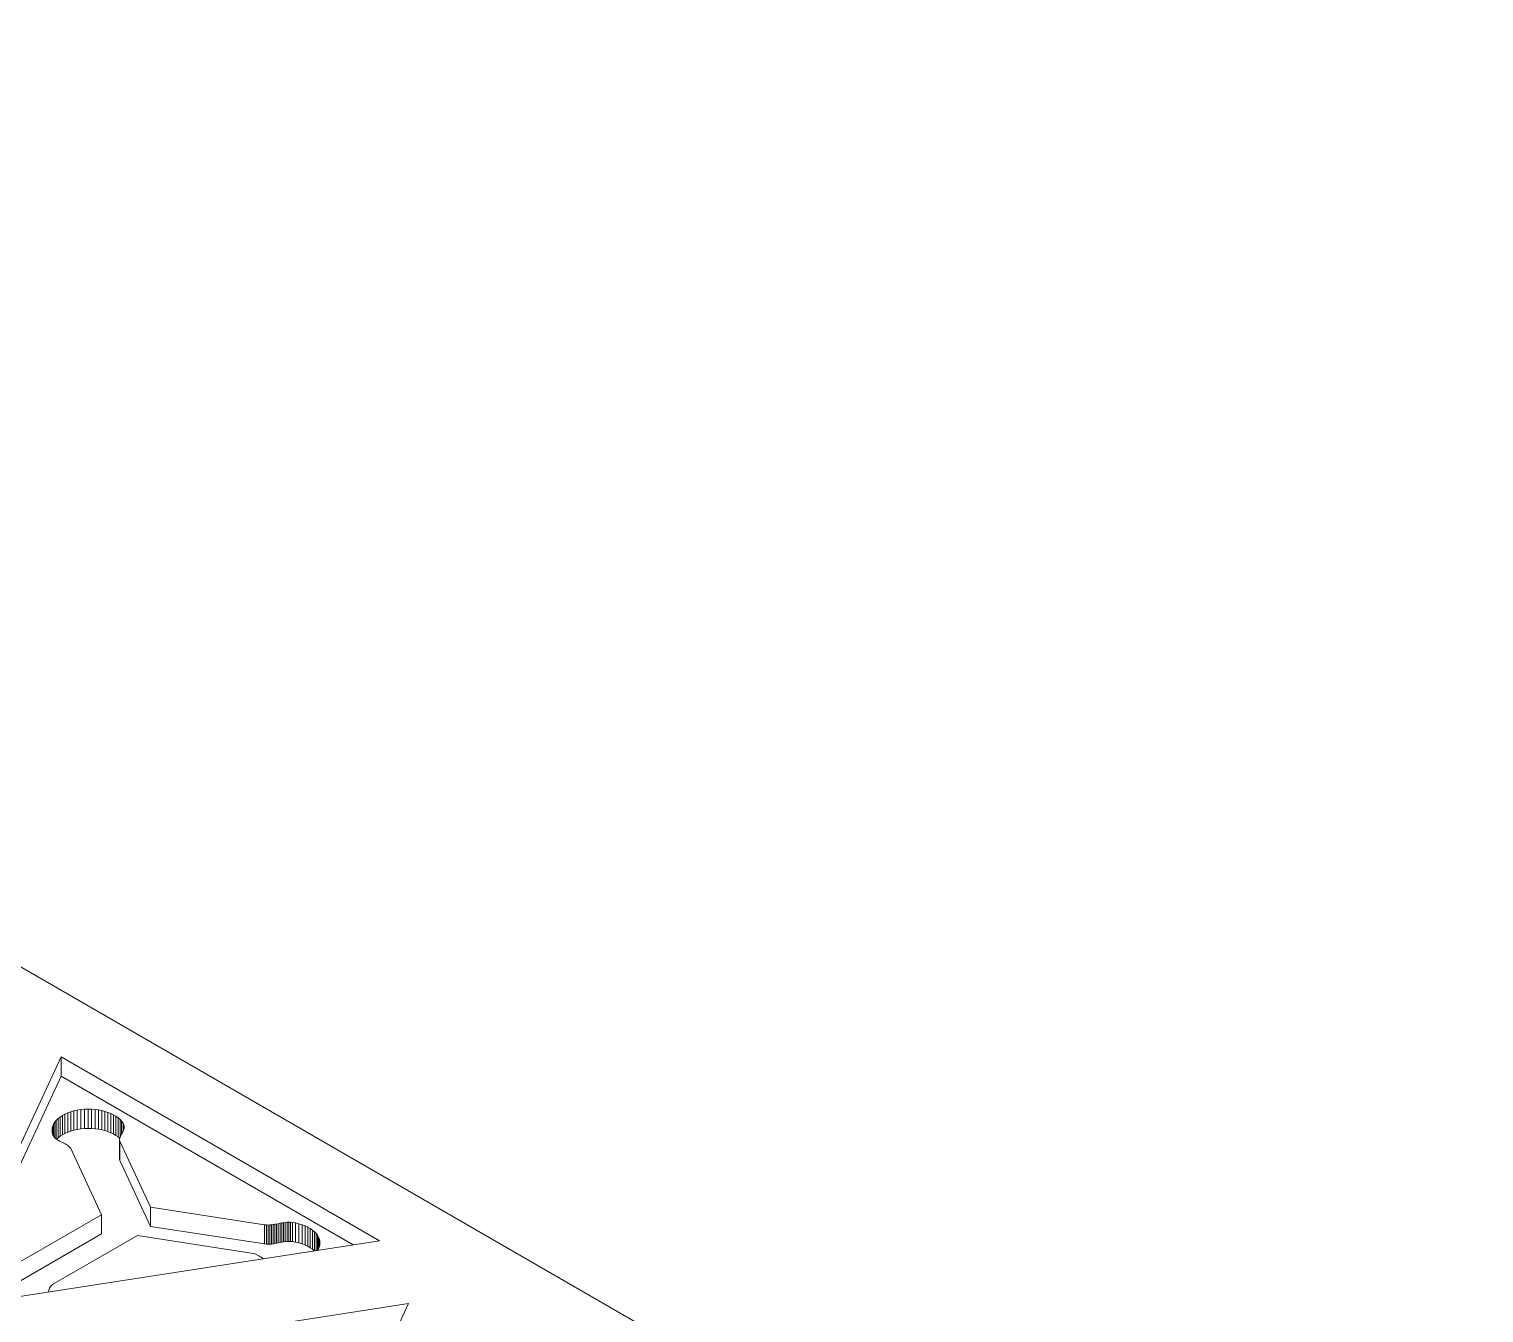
# Model space of a CAD drawing. Header units: inches. Extents: x 2.5 to 18.9, y 2.6 to 12.3.
# Drawn here: x 15.061 to 18.926, y 8.864 to 12.275 of the extents above; entities that cross this region are included whole.
import ezdxf

# ---------------------------------------------------------------- set-up
doc = ezdxf.new("R2010")
doc.units = ezdxf.units.IN
doc.header["$MEASUREMENT"] = 0

# ---------------------------------------------------------------- blocks, each defined once
blk = doc.blocks.new('A$C39963D99')
at = {"color": 0, "linetype": 'Continuous', "lineweight": 0, "extrusion": (3.33067e-16, 0.816497, 0.57735)}
for p, q in [((22.0617, -3.0619), (13.8593, 1.6738)), ((17.9721, -1.7237), (18.2816, -1.0568)), ((18.2816, -1.1078), (18.2816, -1.0568)), ((18.2816, -1.0568), (19.1272, -1.545)), ((18.2816, -1.1078), (17.9976, -1.7197)), ((19.0575, -1.5558), (18.2816, -1.1078)), ((18.3247, -1.1983), (18.3342, -1.1968)), ((18.3342, -1.1968), (18.3438, -1.1959)), ((18.3342, -1.2478), (18.3342, -1.1968)), ((18.3438, -1.1959), (18.3533, -1.1955)), ((18.3438, -1.2469), (18.3438, -1.1959)), ((18.3533, -1.2466), (18.3533, -1.1955)), ((18.3533, -1.1955), (18.3627, -1.1957)), ((18.3627, -1.2468), (18.3627, -1.1957)), ((18.3627, -1.1957), (18.3719, -1.1964)), ((18.3719, -1.2475), (18.3719, -1.1964)), ((18.3719, -1.1964), (18.3809, -1.1976)), ((18.3809, -1.2487), (18.3809, -1.1976)), ((18.3809, -1.1976), (18.3897, -1.1993)), ((18.2595, -1.2402), (18.2618, -1.2351)), ((18.2618, -1.2351), (18.265, -1.2301)), ((18.2618, -1.2677), (18.2618, -1.2351)), ((18.265, -1.2301), (18.2689, -1.2253)), ((18.265, -1.2717), (18.265, -1.2301)), ((18.2689, -1.2253), (18.2736, -1.2207)), ((18.2689, -1.2749), (18.2689, -1.2253)), ((18.2736, -1.2207), (18.279, -1.2165)), ((18.2736, -1.2718), (18.2736, -1.2207)), ((18.279, -1.2165), (18.2851, -1.2125)), ((18.279, -1.2675), (18.279, -1.2165)), ((18.2851, -1.2125), (18.2918, -1.2088)), ((18.2851, -1.2635), (18.2851, -1.2125)), ((18.2918, -1.2088), (18.2992, -1.2056)), ((18.2918, -1.2599), (18.2918, -1.2088)), ((18.2992, -1.2056), (18.3072, -1.2027)), ((18.2992, -1.2566), (18.2992, -1.2056)), ((18.3072, -1.2027), (18.3157, -1.2002)), ((18.3072, -1.2537), (18.3072, -1.2027)), ((18.3157, -1.2002), (18.3247, -1.1983)), ((18.3157, -1.2513), (18.3157, -1.2002)), ((18.3247, -1.2493), (18.3247, -1.1983)), ((18.3897, -1.2504), (18.3897, -1.1993)), ((18.3897, -1.1993), (18.398, -1.2015)), ((18.398, -1.2525), (18.398, -1.2015)), ((18.398, -1.2015), (18.406, -1.2041)), ((18.406, -1.2551), (18.406, -1.2041)), ((18.406, -1.2041), (18.4136, -1.2071)), ((18.4136, -1.2581), (18.4136, -1.2071)), ((18.4136, -1.2071), (18.4206, -1.2105)), ((18.4206, -1.2615), (18.4206, -1.2105)), ((18.4206, -1.2105), (18.4271, -1.2143)), ((18.4271, -1.2654), (18.4271, -1.2143)), ((18.4271, -1.2143), (18.4329, -1.2185)), ((18.4329, -1.2695), (18.4329, -1.2185)), ((18.4329, -1.2185), (18.4381, -1.223)), ((18.4381, -1.2704), (18.4381, -1.223)), ((18.4381, -1.223), (18.4425, -1.2279)), ((18.4425, -1.2612), (18.4425, -1.2279)), ((18.4425, -1.2279), (18.4461, -1.233)), ((18.4461, -1.2548), (18.4461, -1.233)), ((18.4461, -1.233), (18.4486, -1.2378)), ((18.2575, -1.2509), (18.2581, -1.2455)), ((18.2579, -1.2564), (18.2575, -1.2509)), ((18.2592, -1.2619), (18.2579, -1.2564)), ((18.2581, -1.2455), (18.2595, -1.2402)), ((18.2581, -1.2572), (18.2581, -1.2455)), ((18.2612, -1.2668), (18.2592, -1.2619)), ((18.2595, -1.2627), (18.2595, -1.2402)), ((18.2629, -1.2694), (18.2612, -1.2668)), ((18.2652, -1.2719), (18.2629, -1.2694)), ((18.2678, -1.2742), (18.2652, -1.2719)), ((18.2708, -1.2763), (18.2678, -1.2742)), ((18.2736, -1.2718), (18.2697, -1.2755)), ((18.279, -1.2675), (18.2736, -1.2718)), ((18.2851, -1.2635), (18.279, -1.2675)), ((18.2918, -1.2599), (18.2851, -1.2635)), ((18.2992, -1.2566), (18.2918, -1.2599)), ((18.3072, -1.2537), (18.2992, -1.2566)), ((18.3157, -1.2513), (18.3072, -1.2537)), ((18.3247, -1.2493), (18.3157, -1.2513)), ((18.3342, -1.2478), (18.3247, -1.2493)), ((18.3438, -1.2469), (18.3342, -1.2478)), ((18.3533, -1.2466), (18.3438, -1.2469)), ((18.3627, -1.2468), (18.3533, -1.2466)), ((18.3719, -1.2475), (18.3627, -1.2468)), ((18.3809, -1.2487), (18.3719, -1.2475)), ((18.3897, -1.2504), (18.3809, -1.2487)), ((18.398, -1.2525), (18.3897, -1.2504)), ((18.406, -1.2551), (18.398, -1.2525)), ((18.4136, -1.2581), (18.406, -1.2551)), ((18.4206, -1.2615), (18.4136, -1.2581)), ((18.4271, -1.2654), (18.4206, -1.2615)), ((18.4329, -1.2695), (18.4271, -1.2654)), ((18.4373, -1.2734), (18.4329, -1.2695)), ((18.4375, -1.2724), (18.4371, -1.275)), ((18.4371, -1.3261), (18.4371, -1.275)), ((18.4371, -1.275), (18.4372, -1.2777)), ((18.4382, -1.2698), (18.4375, -1.2724)), ((18.4393, -1.2672), (18.4382, -1.2698)), ((18.4406, -1.2646), (18.4393, -1.2672)), ((18.442, -1.262), (18.4406, -1.2646)), ((18.4436, -1.2594), (18.442, -1.262)), ((18.4451, -1.2567), (18.4436, -1.2594)), ((18.4465, -1.2541), (18.4451, -1.2567)), ((18.4477, -1.2514), (18.4465, -1.2541)), ((18.4487, -1.2487), (18.4477, -1.2514)), ((18.4486, -1.2492), (18.4486, -1.2378)), ((18.4486, -1.2378), (18.4494, -1.2406)), ((18.4494, -1.246), (18.4487, -1.2487)), ((18.4494, -1.2461), (18.4494, -1.2406)), ((18.4494, -1.2406), (18.4496, -1.2433)), ((18.4496, -1.2433), (18.4494, -1.246)), ((18.2741, -1.2783), (18.2708, -1.2763)), ((18.2776, -1.2803), (18.2741, -1.2783)), ((18.2812, -1.2821), (18.2776, -1.2803)), ((18.2849, -1.284), (18.2812, -1.2821)), ((18.2885, -1.2858), (18.2849, -1.284)), ((18.2921, -1.2876), (18.2885, -1.2858)), ((18.2955, -1.2895), (18.2921, -1.2876)), ((18.2987, -1.2915), (18.2955, -1.2895)), ((18.3016, -1.2935), (18.2987, -1.2915)), ((18.3041, -1.2957), (18.3016, -1.2935)), ((18.3061, -1.2981), (18.3041, -1.2957)), ((18.3071, -1.2998), (18.3061, -1.2981)), ((18.3889, -1.4759), (18.3071, -1.2998)), ((18.4372, -1.3287), (18.4372, -1.2777)), ((18.4372, -1.2777), (18.4379, -1.2806)), ((18.4379, -1.3316), (18.4379, -1.2806)), ((18.4379, -1.2806), (18.5193, -1.4559)), ((18.4372, -1.3287), (18.4371, -1.3261)), ((18.4379, -1.3316), (18.4372, -1.3287)), ((18.5193, -1.5069), (18.4379, -1.3316)), ((18.5193, -1.5069), (18.5193, -1.4559)), ((18.5193, -1.4559), (18.822, -1.5027)), ((18.1675, -1.6037), (18.3889, -1.4759)), ((18.3889, -1.527), (18.3889, -1.4759)), ((18.822, -1.5537), (18.5193, -1.5069)), ((18.822, -1.5537), (18.822, -1.5027)), ((18.822, -1.5027), (18.827, -1.5033)), ((18.827, -1.5543), (18.827, -1.5033)), ((18.827, -1.5033), (18.8316, -1.5034)), ((18.8316, -1.5034), (18.8361, -1.5033)), ((18.8316, -1.5545), (18.8316, -1.5034)), ((18.8361, -1.5033), (18.8406, -1.5029)), ((18.8361, -1.5543), (18.8361, -1.5033)), ((18.8406, -1.5029), (18.8451, -1.5023)), ((18.8406, -1.5539), (18.8406, -1.5029)), ((18.8451, -1.5023), (18.8496, -1.5015)), ((18.8451, -1.5533), (18.8451, -1.5023)), ((18.8496, -1.5015), (18.8542, -1.5007)), ((18.8496, -1.5526), (18.8496, -1.5015)), ((18.8542, -1.5007), (18.8587, -1.4998)), ((18.8542, -1.5517), (18.8542, -1.5007)), ((18.8587, -1.4998), (18.8633, -1.4988)), ((18.8587, -1.5508), (18.8587, -1.4998)), ((18.8633, -1.4988), (18.8679, -1.498)), ((18.8633, -1.5499), (18.8633, -1.4988)), ((18.8679, -1.498), (18.8726, -1.4972)), ((18.8679, -1.549), (18.8679, -1.498)), ((18.8726, -1.4972), (18.8772, -1.4966)), ((18.8726, -1.5482), (18.8726, -1.4972)), ((18.8772, -1.4966), (18.8819, -1.4961)), ((18.8772, -1.5476), (18.8772, -1.4966)), ((18.8819, -1.4961), (18.8867, -1.496)), ((18.8819, -1.5472), (18.8819, -1.4961)), ((18.8867, -1.547), (18.8867, -1.496)), ((18.8867, -1.496), (18.8915, -1.4961)), ((18.8915, -1.5471), (18.8915, -1.4961)), ((18.8915, -1.4961), (18.8963, -1.4965)), ((18.8963, -1.5476), (18.8963, -1.4965)), ((18.8963, -1.4965), (18.9045, -1.498)), ((18.9045, -1.549), (18.9045, -1.498)), ((18.9045, -1.498), (18.9135, -1.5001)), ((18.9135, -1.5511), (18.9135, -1.5001)), ((18.9135, -1.5001), (18.9219, -1.5026)), ((18.9219, -1.5537), (18.9219, -1.5026)), ((18.9219, -1.5026), (18.9297, -1.5056)), ((18.9297, -1.5566), (18.9297, -1.5056)), ((18.9297, -1.5056), (18.9369, -1.509)), ((19.1272, -1.545), (17.9721, -1.7237)), ((18.3889, -1.527), (18.1675, -1.6548)), ((18.4842, -1.5311), (18.2618, -1.6595)), ((18.7866, -1.5779), (18.4842, -1.5311)), ((18.9369, -1.56), (18.9369, -1.509)), ((18.9369, -1.509), (18.9435, -1.5127)), ((18.9435, -1.5637), (18.9435, -1.5127)), ((18.9435, -1.5127), (18.9494, -1.5168)), ((18.9494, -1.5678), (18.9494, -1.5168)), ((18.9494, -1.5168), (18.9546, -1.5211)), ((18.9546, -1.5717), (18.9546, -1.5211)), ((18.9546, -1.5211), (18.9591, -1.5257)), ((18.9591, -1.571), (18.9591, -1.5257)), ((18.9591, -1.5257), (18.9629, -1.5306)), ((18.9629, -1.5704), (18.9629, -1.5306)), ((18.9629, -1.5306), (18.9658, -1.5356)), ((18.9658, -1.5657), (18.9658, -1.5356)), ((18.9658, -1.5356), (18.9679, -1.5408)), ((18.9679, -1.5604), (18.9679, -1.5408)), ((18.9679, -1.5408), (18.9691, -1.5461)), ((18.792, -1.579), (18.7866, -1.5779)), ((18.7961, -1.5801), (18.792, -1.579)), ((18.7998, -1.5815), (18.7961, -1.5801)), ((18.8034, -1.5832), (18.7998, -1.5815)), ((18.8068, -1.585), (18.8034, -1.5832)), ((18.827, -1.5543), (18.822, -1.5537)), ((18.8316, -1.5545), (18.827, -1.5543)), ((18.8361, -1.5543), (18.8316, -1.5545)), ((18.8406, -1.5539), (18.8361, -1.5543)), ((18.8451, -1.5533), (18.8406, -1.5539)), ((18.8496, -1.5526), (18.8451, -1.5533)), ((18.8542, -1.5517), (18.8496, -1.5526)), ((18.8587, -1.5508), (18.8542, -1.5517)), ((18.8633, -1.5499), (18.8587, -1.5508)), ((18.8679, -1.549), (18.8633, -1.5499)), ((18.8726, -1.5482), (18.8679, -1.549)), ((18.8772, -1.5476), (18.8726, -1.5482)), ((18.8819, -1.5472), (18.8772, -1.5476)), ((18.8867, -1.547), (18.8819, -1.5472)), ((18.8915, -1.5471), (18.8867, -1.547)), ((18.8963, -1.5476), (18.8915, -1.5471)), ((18.9045, -1.549), (18.8963, -1.5476)), ((18.9135, -1.5511), (18.9045, -1.549)), ((18.9219, -1.5537), (18.9135, -1.5511)), ((18.9297, -1.5566), (18.9219, -1.5537)), ((18.9369, -1.56), (18.9297, -1.5566)), ((18.9435, -1.5637), (18.9369, -1.56)), ((18.9494, -1.5678), (18.9435, -1.5637)), ((18.9542, -1.5718), (18.9494, -1.5678)), ((18.9647, -1.568), (18.9632, -1.5704)), ((18.9673, -1.5625), (18.9647, -1.568)), ((18.9688, -1.557), (18.9673, -1.5625)), ((18.9694, -1.5515), (18.9688, -1.557)), ((18.9691, -1.5545), (18.9691, -1.5461)), ((18.9691, -1.5461), (18.9694, -1.5515)), ((18.81, -1.5869), (18.8068, -1.585)), ((18.8132, -1.589), (18.81, -1.5869)), ((18.8164, -1.5911), (18.8132, -1.589)), ((18.8188, -1.5927), (18.8164, -1.5911)), ((18.2586, -1.6617), (18.2562, -1.6639)), ((18.2618, -1.6595), (18.2586, -1.6617)), ((18.2482, -1.6793), (18.2476, -1.6811)), ((18.2491, -1.6766), (18.2482, -1.6793)), ((18.2501, -1.6739), (18.2491, -1.6766)), ((18.2512, -1.6713), (18.2501, -1.6739)), ((18.2526, -1.6687), (18.2512, -1.6713)), ((18.2542, -1.6662), (18.2526, -1.6687)), ((18.2562, -1.6639), (18.2542, -1.6662)), ((18.0495, -1.8909), (19.2046, -1.7122)), ((19.2046, -1.7122), (18.8952, -2.3791))]:
    blk.add_line(p, q, dxfattribs=at)

msp = doc.modelspace()

# ---------------------------------------------------------------- block references
msp.add_blockref('A$C39963D99', (-3.1356, 10.6011))

doc.saveas('drawing.dxf')
